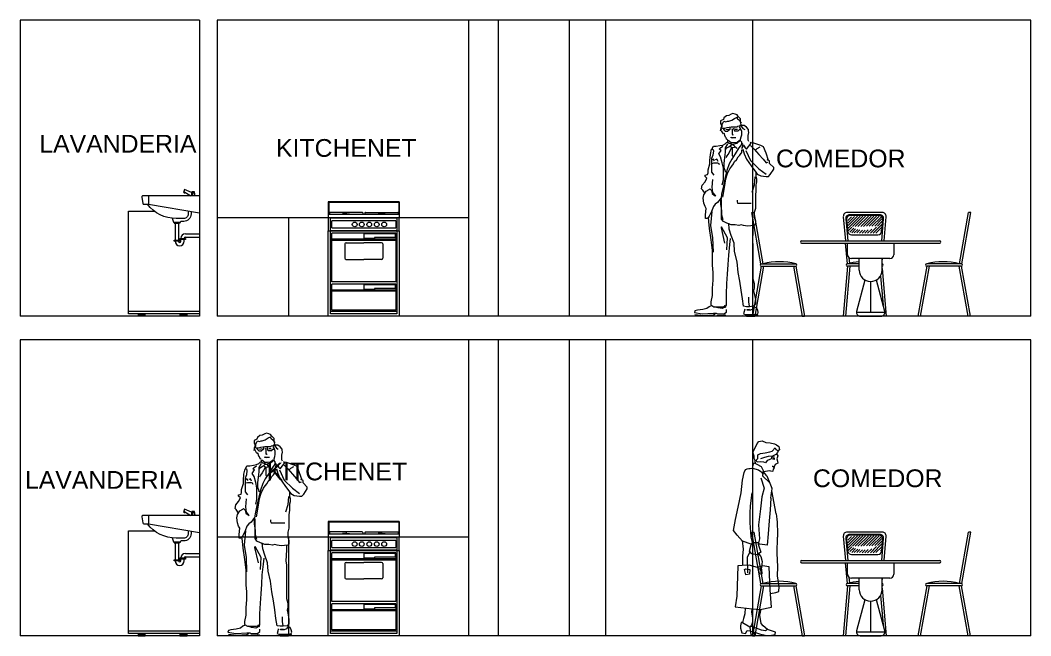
# Model space of a CAD drawing. Header units: metres. Extents: x -2 to 3328848, y -2 to 2725060.
# Drawn here: x 1663759 to 1663844.3, y 1363621.1 to 1363673.1 of the extents above; entities that cross this region are included whole.
import ezdxf

# ---------------------------------------------------------------- set-up
doc = ezdxf.new("R2010")
doc.units = ezdxf.units.M
doc.linetypes.add('0', pattern=[0])
doc.layers.get('0').update_dxf_attribs({"color": 253, "lineweight": 0})
for name, color, linetype, lineweight in [('CORTE123', 253, 'Continuous', 0), ('EFEC', 253, 'Continuous', 0), ('muebles', 253, 'Continuous', 0), ('NOITHAT', 253, 'Continuous', 0)]:
    doc.layers.add(name, color=color, linetype=linetype, lineweight=lineweight)
doc.styles.get("Standard").update_dxf_attribs({"font": 'arial.ttf'})

# ---------------------------------------------------------------- blocks, each defined once
blk = doc.blocks.new('LAVABO1S')
at = {"layer": 'muebles', "linetype": 'Continuous'}
for p, q in [((-0.613, 8.355), (-0.642, 8.007)), ((-0.513, 8.355), (-0.484, 8.01)), ((-4.5, 8.003), (-4.5, 7.253)), ((-2.15, 5.676), (-2.15, 4.003)), ((-1.85, 5.676), (-1.85, 4.003)), ((-1.25, 4.653), (0, 4.653)), ((-1.65, 4.003), (-1.65, 4.253)), ((-1.35, 4.003), (-1.35, 4.253)), ((-1.25, 4.353), (0, 4.353))]:
    blk.add_line(p, q, dxfattribs=at)
for points in [[(-0.711, 8.299), (-1.34, 8.551), (-1.398, 8.391), (-0.755, 8.001)], [(-0.381, 8.012), (-0.438, 8.355), (-0.688, 8.355), (-0.746, 8.005)], [(-2.423, 6.027), (-2.304, 5.676), (-1.679, 5.676), (-1.66, 5.759)], [(-2.234, 5.675), (-2.234, 5.586), (-1.888, 5.586)], [(-1.753, 5.675), (-1.753, 5.586), (-2.099, 5.586)]]:
    blk.add_lwpolyline(points, dxfattribs=at)
for points in [[(0, 8.003), (-4.986, 8.003, 0.453592), (-5.085, 7.889), (-5.012, 7.339, 0.375902), (-4.912, 7.253), (-4.5, 7.253), (0, 6.503)], [(-1, 6.669), (-1, 6.403, -0.414214), (-1.4, 6.003), (-2.052, 6.003, -0.231669), (-4.6, 7.253, 1.552799)], [(-0.75, 6.628), (-0.75, 6.403, -0.414214), (-1.4, 5.753), (-1.661, 5.753, -0.02028)]]:
    blk.add_lwpolyline(points, format="xyb", dxfattribs=at)
for points in [[(-2.25, 4.003), (-2.25, 4.099), (-1.756, 4.099), (-1.756, 4.003)], [(-1.745, 4.158), (-1.745, 4.254), (-1.252, 4.254), (-1.252, 4.158)]]:
    blk.add_lwpolyline(points, close=True, dxfattribs=at)
for centre, radius, start, end in [((-1.305, 8.35), 0.101, 156.51961, 319.26806), ((-1.25, 4.253), 0.4, 90, 180), ((-1.75, 4.003), 0.4, 180, 0), ((-1.75, 4.003), 0.1, 180, 0), ((-1.25, 4.253), 0.1, 90, 180)]:
    blk.add_arc(centre, radius, start, end, dxfattribs=at)
blk = doc.blocks.new('fwerfw')
at = {"linetype": 'ByBlock'}
for p, q in [((346.5807, 374.4739), (345.9807, 374.4739)), ((345.9807, 374.4739), (345.9807, 374.3669)), ((346.5757, 374.4689), (345.9857, 374.4689)), ((345.9857, 374.4689), (345.9857, 374.3669)), ((346.5757, 374.4689), (346.5757, 374.3669)), ((346.5807, 374.4739), (346.5807, 374.3669)), ((345.9807, 374.3669), (345.9807, 374.3399)), ((346.5807, 374.3669), (345.9807, 374.3669)), ((345.9807, 374.3399), (345.9807, 374.2279)), ((346.5807, 374.3399), (345.9807, 374.3399)), ((345.9897, 374.3799), (345.9897, 374.3669)), ((346.2667, 374.3849), (345.9947, 374.3849)), ((346.0007, 373.5279), (346.0007, 374.3399)), ((346.5607, 374.3349), (346.0007, 374.3349)), ((346.0107, 374.2549), (346.0107, 374.3129)), ((346.5507, 374.3129), (346.0107, 374.3129)), ((346.1007, 374.3719), (346.1007, 374.3669)), ((346.1307, 374.3719), (346.1007, 374.3719)), ((346.1307, 374.3849), (346.1307, 374.3669)), ((346.1307, 374.3719), (346.1607, 374.3719)), ((346.1607, 374.3719), (346.1607, 374.3669)), ((346.2717, 374.3799), (346.2717, 374.3669)), ((346.2897, 374.3799), (346.2897, 374.3669)), ((346.2947, 374.3849), (346.5667, 374.3849)), ((346.4307, 374.3719), (346.4007, 374.3719)), ((346.4007, 374.3719), (346.4007, 374.3669)), ((346.4307, 374.3849), (346.4307, 374.3669)), ((346.4307, 374.3719), (346.4607, 374.3719)), ((346.4607, 374.3719), (346.4607, 374.3669)), ((346.5507, 374.3129), (346.5507, 374.2549)), ((346.5607, 374.3399), (346.5607, 373.5279)), ((346.5717, 374.3799), (346.5717, 374.3669)), ((346.5807, 374.3669), (346.5807, 374.3399)), ((346.5807, 374.2279), (346.5807, 374.3399)), ((345.9807, 374.2279), (346.5807, 374.2279)), ((345.9807, 373.5079), (345.9807, 374.2279)), ((346.0007, 374.2329), (346.5607, 374.2329)), ((346.0107, 374.2549), (346.5507, 374.2549)), ((346.5807, 374.2279), (346.5807, 373.5079)), ((346.5507, 374.2079), (346.0107, 374.2079)), ((346.0107, 373.7979), (346.0107, 374.2079)), ((346.5507, 374.1579), (346.0107, 374.1579)), ((346.5507, 374.1479), (346.0107, 374.1479)), ((346.5457, 374.2029), (346.2807, 374.2029)), ((346.2807, 374.2029), (346.2807, 374.1629)), ((346.3707, 374.1629), (346.2807, 374.1629)), ((346.5457, 374.1729), (346.3707, 374.1729)), ((346.3707, 374.1729), (346.3707, 374.1629)), ((346.5457, 374.2029), (346.5457, 374.1729)), ((346.5507, 374.2079), (346.5507, 373.7979)), ((346.1207, 374.1179), (346.1207, 373.9979)), ((346.1307, 374.1279), (346.2807, 374.1279)), ((346.4307, 374.1279), (346.2807, 374.1279)), ((346.4407, 374.1179), (346.4407, 373.9979)), ((346.1307, 373.9879), (346.2807, 373.9879)), ((346.4307, 373.9879), (346.2807, 373.9879)), ((346.5507, 373.7979), (346.0107, 373.7979)), ((346.5507, 373.7779), (346.0107, 373.7779)), ((346.0107, 373.5579), (346.0107, 373.7779)), ((346.5507, 373.7279), (346.0107, 373.7279)), ((346.5507, 373.7179), (346.0107, 373.7179)), ((346.2807, 373.7729), (346.2807, 373.7329)), ((346.5457, 373.7729), (346.2807, 373.7729)), ((346.2807, 373.7729), (346.2807, 373.7329)), ((346.3707, 373.7329), (346.2807, 373.7329)), ((346.3707, 373.7429), (346.3707, 373.7329)), ((346.5457, 373.7429), (346.3707, 373.7429)), ((346.5457, 373.7729), (346.5457, 373.7429)), ((346.5507, 373.7779), (346.5507, 373.5579)), ((346.5607, 373.5479), (346.0007, 373.5479)), ((346.5507, 373.5579), (346.0107, 373.5579)), ((346.5807, 373.5079), (345.9807, 373.5079)), ((346.5607, 373.5279), (346.0007, 373.5279))]:
    blk.add_line(p, q, dxfattribs=at)
for centre in [(346.2037, 374.2829), (346.2637, 374.2829), (346.3267, 374.2829), (346.3897, 374.2829), (346.4527, 374.2829)]:
    blk.add_circle(centre, 0.02, dxfattribs=at)
for centre, radius, start, end in [((345.9947, 374.3799), 0.005, 90, 180), ((346.2667, 374.3799), 0.005, 0, 90), ((346.2947, 374.3799), 0.005, 90, 180), ((346.5667, 374.3799), 0.005, 0, 90), ((346.1307, 374.1179), 0.01, 90, 180), ((346.4307, 374.1179), 0.01, 0, 90), ((346.1307, 373.9979), 0.01, 180, 270), ((346.4307, 373.9979), 0.01, 270, 0)]:
    blk.add_arc(centre, radius, start, end, dxfattribs=at)
blk = doc.blocks.new('12')
at = {"color": 0}
for p, q in [((195.106, 174.494), (195.137, 174.494)), ((195.224, 173.823), (195.106, 174.494)), ((195.255, 173.824), (195.137, 174.494)), ((196.806, 174.494), (196.348, 174.494)), ((197.809, 173.824), (197.927, 174.494)), ((197.839, 173.823), (197.958, 174.494)), ((197.958, 174.494), (197.927, 174.494)), ((196.298, 174.439), (196.325, 174.124)), ((196.331, 174.409), (196.355, 174.124)), ((196.337, 174.339), (196.347, 174.339)), ((196.341, 174.399), (196.355, 174.249)), ((196.355, 174.389), (196.404, 174.438)), ((196.357, 174.356), (196.443, 174.441)), ((196.36, 174.323), (196.481, 174.444)), ((196.362, 174.29), (196.518, 174.445)), ((196.773, 174.464), (196.38, 174.464)), ((196.762, 174.454), (196.391, 174.454)), ((196.417, 174.309), (196.553, 174.445)), ((196.453, 174.31), (196.588, 174.445)), ((196.489, 174.311), (196.624, 174.445)), ((196.526, 174.312), (196.659, 174.445)), ((196.562, 174.313), (196.694, 174.445)), ((196.598, 174.314), (196.73, 174.445)), ((196.634, 174.315), (196.765, 174.445)), ((196.671, 174.316), (196.789, 174.433)), ((196.686, 174.225), (196.801, 174.339)), ((196.707, 174.317), (196.801, 174.411)), ((196.743, 174.317), (196.805, 174.379)), ((196.798, 174.124), (196.823, 174.409)), ((196.799, 174.249), (196.812, 174.399)), ((196.807, 174.339), (196.817, 174.339)), ((196.828, 174.124), (196.855, 174.439)), ((196.339, 174.309), (196.349, 174.309)), ((196.367, 174.259), (196.409, 174.301)), ((196.382, 174.239), (196.433, 174.29)), ((196.404, 174.204), (196.749, 174.204)), ((196.407, 174.228), (196.458, 174.28)), ((196.441, 174.227), (196.486, 174.272)), ((196.476, 174.227), (196.515, 174.266)), ((196.51, 174.226), (196.547, 174.262)), ((196.545, 174.225), (196.582, 174.262)), ((196.579, 174.224), (196.622, 174.266)), ((196.614, 174.224), (196.668, 174.277)), ((196.65, 174.224), (196.73, 174.304)), ((196.722, 174.226), (196.794, 174.297)), ((196.784, 174.252), (196.787, 174.255)), ((196.804, 174.309), (196.814, 174.309)), ((195.754, 174.124), (197.554, 174.124)), ((195.754, 174.094), (197.554, 174.094)), ((196.352, 173.824), (196.328, 174.094)), ((196.354, 173.944), (196.354, 174.094)), ((196.954, 174.094), (196.954, 173.944)), ((195.23, 173.824), (195.68, 173.824)), ((196.504, 173.824), (196.352, 173.824)), ((196.381, 173.831), (196.375, 173.903)), ((196.904, 173.894), (196.404, 173.894)), ((196.504, 173.744), (196.504, 173.894)), ((196.804, 173.853), (196.808, 173.894)), ((196.804, 173.744), (196.804, 173.894)), ((197.834, 173.824), (197.384, 173.824)), ((195.23, 173.794), (195.115, 173.144)), ((195.26, 173.794), (195.145, 173.144)), ((195.23, 173.794), (195.68, 173.794)), ((195.649, 173.794), (195.764, 173.144)), ((195.68, 173.794), (195.794, 173.144)), ((196.352, 173.794), (196.295, 173.144)), ((196.382, 173.794), (196.325, 173.144)), ((196.504, 173.794), (196.352, 173.794)), ((196.804, 173.764), (196.858, 173.144)), ((197.384, 173.794), (197.27, 173.144)), ((197.415, 173.794), (197.3, 173.144)), ((197.834, 173.794), (197.384, 173.794)), ((197.804, 173.794), (197.919, 173.144)), ((197.834, 173.794), (197.949, 173.144)), ((196.58, 173.613), (196.471, 173.206)), ((196.654, 173.594), (196.654, 173.194)), ((196.837, 173.206), (196.729, 173.613)), ((196.783, 173.666), (196.816, 173.288)), ((196.468, 173.194), (196.841, 173.194)), ((196.827, 173.161), (196.828, 173.144)), ((195.115, 173.144), (195.145, 173.144)), ((195.764, 173.144), (195.794, 173.144)), ((196.325, 173.144), (196.295, 173.144)), ((196.519, 173.144), (196.789, 173.144)), ((196.858, 173.144), (196.828, 173.144)), ((197.3, 173.144), (197.27, 173.144)), ((197.949, 173.144), (197.919, 173.144))]:
    blk.add_line(p, q, dxfattribs=at)
for centre, radius, start, end in [((196.348, 174.444), 0.05, 90, 185), ((196.806, 174.444), 0.05, 355, 90), ((196.38, 174.414), 0.05, 90, 185), ((196.391, 174.404), 0.05, 90, 185), ((196.762, 174.404), 0.05, 355, 90), ((196.773, 174.414), 0.05, 355, 90), ((196.404, 174.254), 0.05, 185, 270), ((196.749, 174.254), 0.05, 270, 355), ((195.754, 174.109), 0.015, 90, 270), ((197.554, 174.109), 0.015, 270, 90), ((196.404, 173.944), 0.05, 180, 270), ((196.904, 173.944), 0.05, 270, 0), ((195.23, 173.809), 0.015, 90, 270), ((195.467, 173.089), 0.764, 73.8673, 106.1327), ((195.68, 173.809), 0.015, 270, 90), ((196.352, 173.809), 0.015, 90, 270), ((196.577, 172.995), 0.859, 94.8363, 105.1893), ((196.802, 173.809), 0.015, 270, 90), ((197.384, 173.809), 0.015, 90, 270), ((197.597, 173.089), 0.764, 73.8673, 106.1327), ((197.834, 173.809), 0.015, 270, 90), ((196.654, 173.744), 0.15, 180, 0), ((196.519, 173.194), 0.05, 165.0686, 270), ((196.789, 173.194), 0.05, 270, 14.9314)]:
    blk.add_arc(centre, radius, start, end, dxfattribs=at)
blk = doc.blocks.new('PER1')
for p, q in [((0.0007, 1.5833), (0.021, 1.6238)), ((0.021, 1.6238), (0.035, 1.6418)), ((0.035, 1.6418), (0.062, 1.6456)), ((0.062, 1.6456), (0.0922, 1.6322)), ((0.0922, 1.6322), (0.1294, 1.629)), ((0.1294, 1.629), (0.1669, 1.6209)), ((-0.015, 1.5505), (0.0007, 1.5833)), ((-0.0059, 1.5163), (-0.015, 1.5505)), ((0.0256, 1.5277), (0.0472, 1.5411)), ((0.0472, 1.5411), (0.089, 1.5456)), ((0.089, 1.5456), (0.1281, 1.5549)), ((0.1281, 1.5549), (0.1475, 1.5607)), ((0.1475, 1.5607), (0.1709, 1.589)), ((0.1669, 1.6209), (0.1846, 1.6119)), ((0.1709, 1.589), (0.179, 1.5746)), ((0.1926, 1.5481), (0.1785, 1.5326)), ((0.179, 1.5746), (0.1942, 1.5654)), ((0.1832, 1.5377), (0.1939, 1.521)), ((0.1846, 1.6119), (0.2026, 1.598)), ((0.1968, 1.5631), (0.1926, 1.5481)), ((0.2088, 1.5711), (0.1968, 1.5631)), ((0.2026, 1.598), (0.2088, 1.5711)), ((-0.0185, 1.4169), (-0.0083, 1.4619)), ((-0.0083, 1.4619), (0.017, 1.4507)), ((-0.005, 1.4966), (-0.0059, 1.5163)), ((0.0032, 1.4797), (-0.005, 1.4966)), ((0.0072, 1.4551), (0.0032, 1.4797)), ((0.013, 1.4827), (0.027, 1.4982)), ((0.0212, 1.4658), (0.013, 1.4827)), ((0.0506, 1.4696), (0.0212, 1.4658)), ((0.027, 1.4982), (0.0256, 1.5277)), ((0.081, 1.5057), (0.047, 1.4942)), ((0.0755, 1.4659), (0.0506, 1.4696)), ((0.0905, 1.4617), (0.0755, 1.4659)), ((0.1127, 1.5146), (0.081, 1.5057)), ((0.1045, 1.4796), (0.0905, 1.4617)), ((0.1215, 1.4854), (0.1045, 1.4796)), ((0.1497, 1.5164), (0.1127, 1.5146)), ((0.1383, 1.4961), (0.1215, 1.4854)), ((0.1433, 1.5161), (0.1383, 1.4961)), ((0.1575, 1.5096), (0.1464, 1.5069)), ((0.1785, 1.5326), (0.1497, 1.5164)), ((0.1575, 1.4988), (0.1508, 1.4934)), ((0.1508, 1.4934), (0.1641, 1.4907)), ((0.1663, 1.5096), (0.1575, 1.5096)), ((0.1702, 1.4957), (0.1575, 1.4988)), ((0.1641, 1.4907), (0.1702, 1.4957)), ((0.1944, 1.4592), (0.1727, 1.4483)), ((0.1939, 1.521), (0.1852, 1.4958)), ((0.1852, 1.4958), (0.1912, 1.4739)), ((0.1912, 1.4739), (0.1944, 1.4592)), ((-0.1049, 1.314), (-0.0883, 1.379)), ((-0.0883, 1.379), (-0.0831, 1.3935)), ((-0.0831, 1.3935), (-0.0742, 1.4039)), ((-0.0742, 1.4039), (-0.0647, 1.4105)), ((-0.0647, 1.4105), (-0.0504, 1.4138)), ((-0.0504, 1.4138), (-0.0381, 1.4135)), ((-0.0381, 1.4135), (-0.0185, 1.4169)), ((-0.0185, 1.4169), (0.0309, 1.4012)), ((0.017, 1.4507), (0.055, 1.4303)), ((0.0309, 1.4012), (0.0422, 1.3941)), ((0.0422, 1.3941), (0.057, 1.3853)), ((0.055, 1.4303), (0.0714, 1.3965)), ((0.057, 1.3853), (0.067, 1.3633)), ((0.0714, 1.3965), (0.0653, 1.351)), ((0.1008, 1.351), (0.0703, 1.388)), ((0.1259, 1.3942), (0.0718, 1.3862)), ((0.1435, 1.3876), (0.1259, 1.3942)), ((0.1532, 1.3906), (0.1435, 1.3876)), ((0.1507, 1.4322), (0.1628, 1.4231)), ((0.1507, 1.4322), (0.1637, 1.4306)), ((0.1613, 1.428), (0.1507, 1.4322)), ((0.1549, 1.4079), (0.1532, 1.3906)), ((0.1642, 1.4183), (0.1549, 1.4079)), ((0.1707, 1.4383), (0.1613, 1.428)), ((0.1613, 1.428), (0.1642, 1.4183)), ((0.1727, 1.4483), (0.1707, 1.4383)), ((-0.1146, 1.2073), (-0.1049, 1.314)), ((0.0514, 1.3331), (0.0801, 1.248)), ((0.0653, 1.351), (0.1263, 1.2932)), ((0.1008, 1.351), (0.1285, 1.2881)), ((0.1285, 1.2881), (0.1428, 1.2468)), ((-0.141, 1.0875), (-0.1146, 1.2073)), ((-0.0361, 1.0967), (-0.0217, 1.2085)), ((0.0801, 1.248), (0.059, 1.1729)), ((0.137, 1.1625), (0.1419, 1.2067)), ((0.1419, 1.2067), (0.1442, 1.2256)), ((0.1464, 1.2419), (0.1428, 1.2468)), ((0.1803, 1.0312), (0.1441, 1.2249)), ((0.1442, 1.2256), (0.1464, 1.2419)), ((0.059, 1.1729), (0.0491, 1.0711)), ((0.137, 1.1625), (0.1294, 1.0634)), ((-0.1632, 0.9827), (-0.141, 1.0875)), ((-0.0391, 0.9533), (-0.0381, 1.0348)), ((-0.0381, 1.0348), (-0.0361, 1.0967)), ((0.0491, 1.0711), (0.0308, 0.9369)), ((0.1294, 1.0634), (0.1214, 0.9716)), ((0.1803, 1.0312), (0.1844, 1.0079)), ((-0.1785, 0.8906), (-0.1632, 0.9827)), ((-0.0292, 0.8355), (-0.0391, 0.9533)), ((0.1214, 0.9716), (0.1119, 0.86)), ((0.1844, 1.0079), (0.187, 0.9849)), ((0.187, 0.9849), (0.1897, 0.9585)), ((0.1897, 0.9585), (0.1897, 0.9289)), ((-0.1494, 0.85), (-0.1785, 0.8906)), ((0.0308, 0.9369), (0.0398, 0.8195)), ((0.1119, 0.86), (0.1041, 0.7658)), ((0.1897, 0.9289), (0.1924, 0.896)), ((0.1924, 0.8664), (0.1923, 0.8317)), ((0.1924, 0.896), (0.1924, 0.8664)), ((-0.105, 0.8002), (-0.1494, 0.85)), ((-0.1077, 0.805), (-0.0993, 0.7313)), ((-0.0297, 0.7742), (-0.105, 0.8002)), ((-0.0441, 0.7142), (-0.0294, 0.7692)), ((-0.0294, 0.7692), (-0.0179, 0.7871)), ((-0.0179, 0.7871), (-0.0292, 0.8355)), ((-0.0199, 0.7954), (-0.0045, 0.7874)), ((-0.0045, 0.7874), (0.009, 0.7874)), ((0.009, 0.7874), (0.0252, 0.7874)), ((0.0252, 0.7874), (0.0334, 0.7913)), ((0.0398, 0.8195), (0.0296, 0.7745)), ((0.0296, 0.7745), (0.0415, 0.7331)), ((0.042, 0.7727), (0.0297, 0.7751)), ((0.1041, 0.7658), (0.042, 0.7727)), ((0.1889, 0.6982), (0.1923, 0.8317)), ((-0.0993, 0.7313), (-0.1038, 0.6718)), ((-0.0414, 0.7094), (-0.0638, 0.6614)), ((-0.0258, 0.6929), (-0.0441, 0.7142)), ((0.0191, 0.6851), (-0.0258, 0.6929)), ((0.0501, 0.7064), (0.0191, 0.6851)), ((0.0337, 0.6883), (0.0519, 0.6694)), ((0.0415, 0.7331), (0.0501, 0.7064)), ((0.1944, 0.5824), (0.1889, 0.6982)), ((-0.1038, 0.6718), (-0.1027, 0.5951)), ((-0.0638, 0.6614), (-0.0625, 0.5305)), ((0.0613, 0.6279), (0.0508, 0.5384)), ((0.0519, 0.6694), (0.0613, 0.6279)), ((-0.1419, 0.591), (-0.1518, 0.3336)), ((-0.1075, 0.5951), (-0.1419, 0.591)), ((-0.0483, 0.5954), (-0.1075, 0.5951)), ((-0.0861, 0.5591), (-0.0744, 0.5644)), ((-0.0765, 0.515), (-0.0861, 0.5591)), ((-0.0447, 0.5215), (-0.0765, 0.515)), ((-0.0744, 0.5644), (-0.0416, 0.5587)), ((0.0218, 0.5766), (-0.0483, 0.5954)), ((-0.0416, 0.5587), (-0.0447, 0.5215)), ((0.0656, 0.591), (0.0218, 0.5766)), ((0.0591, 0.5635), (0.0299, 0.5621)), ((0.0299, 0.5621), (0.0366, 0.5254)), ((0.0366, 0.5254), (0.0638, 0.5242)), ((0.0638, 0.5242), (0.0591, 0.5635)), ((0.1228, 0.5814), (0.0656, 0.591)), ((0.1296, 0.3891), (0.1228, 0.5814)), ((0.1907, 0.5056), (0.1944, 0.5824)), ((0.2074, 0.415), (0.1907, 0.5056)), ((0.1416, 0.2414), (0.1296, 0.3891)), ((0.1323, 0.3559), (0.1776, 0.3667)), ((0.1776, 0.3667), (0.202, 0.3728)), ((0.202, 0.3728), (0.2074, 0.415)), ((-0.1518, 0.3336), (-0.1648, 0.244)), ((-0.1648, 0.244), (-0.0233, 0.2286)), ((-0.083, 0.1862), (-0.0959, 0.1461)), ((-0.0802, 0.2348), (-0.083, 0.1862)), ((-0.0253, 0.2288), (-0.0268, 0.1988)), ((-0.0268, 0.1988), (-0.0195, 0.1497)), ((-0.0233, 0.2286), (0.0462, 0.222)), ((0.0435, 0.175), (0.0532, 0.2235)), ((0.0543, 0.1039), (0.0435, 0.175)), ((0.0462, 0.222), (0.1416, 0.2414)), ((-0.1141, 0.1131), (-0.1201, 0.0832)), ((-0.1042, 0.1136), (-0.1141, 0.1131)), ((-0.0959, 0.1461), (-0.1042, 0.1136)), ((-0.1042, 0.1136), (-0.0404, 0.0753)), ((-0.029, 0.09), (-0.043, 0.072)), ((-0.0179, 0.1152), (-0.029, 0.09)), ((-0.0195, 0.1497), (-0.0179, 0.1152)), ((0.07, 0.0849), (0.0543, 0.1039)), ((-0.1201, 0.0832), (-0.1216, 0.0633)), ((-0.1216, 0.0633), (-0.1099, 0.0244)), ((-0.1099, 0.0244), (-0.0775, 0.0185)), ((-0.0775, 0.0185), (-0.0639, 0.0439)), ((-0.0639, 0.0439), (-0.0416, 0.0425)), ((-0.043, 0.072), (-0.0393, 0.0475)), ((-0.0416, 0.0425), (-0.0014, 0.0296)), ((-0.0393, 0.0475), (-0.0326, 0.0108)), ((0.057, 0.0472), (-0.0336, 0.0824)), ((-0.0326, 0.0108), (0, 0)), ((0, 0), (-0.0014, 0.0296)), ((-0.0014, 0.0296), (0.0387, 0.0167)), ((0.0387, 0.0167), (0.0887, 0.0042)), ((0.0894, 0.0413), (0.057, 0.0472)), ((0.1087, 0.0521), (0.07, 0.0849)), ((0.0887, 0.0042), (0.1283, 0.0037)), ((0.1087, 0.0521), (0.0894, 0.0413)), ((0.1413, 0.0413), (0.1087, 0.0521)), ((0.1283, 0.0037), (0.1724, 0.0107)), ((0.1739, 0.0306), (0.1413, 0.0413)), ((0.1724, 0.0107), (0.1739, 0.0306))]:
    blk.add_line(p, q)
blk = doc.blocks.new('A$C5B027DEA')
at = {"color": 0}
for p, q in [((0.3378, 1.7784, -2.7285), (0.3222, 1.7732, -2.7285)), ((0.3586, 1.7732, -2.7285), (0.3378, 1.7784, -2.7285)), ((0.2546, 1.7264, -2.7285), (0.2286, 1.716, -2.7285)), ((0.2286, 1.716, -2.7285), (0.2286, 1.6952, -2.7285)), ((0.2286, 1.6952, -2.7285), (0.239, 1.6744, -2.7285)), ((0.2442, 1.6848, -2.7285), (0.2494, 1.6952, -2.7285)), ((0.2494, 1.6952, -2.7285), (0.2598, 1.7108, -2.7285)), ((0.2598, 1.742, -2.7285), (0.2546, 1.7264, -2.7285)), ((0.2806, 1.7576, -2.7285), (0.2598, 1.742, -2.7285)), ((0.2598, 1.7108, -2.7285), (0.2754, 1.7056, -2.7285)), ((0.2754, 1.7056, -2.7285), (0.291, 1.7108, -2.7285)), ((0.3014, 1.7628, -2.7285), (0.2806, 1.7576, -2.7285)), ((0.291, 1.7108, -2.7285), (0.3014, 1.7108, -2.7285)), ((0.3222, 1.7732, -2.7285), (0.3014, 1.7628, -2.7285)), ((0.3014, 1.7108, -2.7285), (0.3274, 1.7212, -2.7285)), ((0.3274, 1.7212, -2.7285), (0.3534, 1.7368, -2.7285)), ((0.3534, 1.7368, -2.7285), (0.3741, 1.7472, -2.7285)), ((0.3741, 1.768, -2.7285), (0.3586, 1.7732, -2.7285)), ((0.3845, 1.7524, -2.7285), (0.3741, 1.768, -2.7285)), ((0.3741, 1.7472, -2.7285), (0.3741, 1.7368, -2.7285)), ((0.3741, 1.7368, -2.7285), (0.3793, 1.7316, -2.7285)), ((0.3793, 1.7316, -2.7285), (0.3949, 1.7212, -2.7285)), ((0.4053, 1.7316, -2.7285), (0.3845, 1.7524, -2.7285)), ((0.3949, 1.7212, -2.7285), (0.4001, 1.7108, -2.7285)), ((0.4001, 1.7108, -2.7285), (0.4105, 1.6952, -2.7285)), ((0.4053, 1.716, -2.7285), (0.4053, 1.7316, -2.7285)), ((0.4105, 1.6796, -2.7285), (0.4053, 1.716, -2.7285)), ((0.2338, 1.6536, -2.7285), (0.2286, 1.6432, -2.7285)), ((0.2286, 1.6276, -2.7285), (0.2338, 1.6432, -2.7285)), ((0.2286, 1.6432, -2.7285), (0.2286, 1.6276, -2.7285)), ((0.239, 1.6744, -2.7285), (0.2338, 1.6536, -2.7285)), ((0.2338, 1.6536, -2.7285), (0.2442, 1.664, -2.7285)), ((0.2338, 1.6536, -2.7285), (0.239, 1.6588, -2.7285)), ((0.2338, 1.6432, -2.7285), (0.2338, 1.6536, -2.7285)), ((0.2338, 1.6432, -2.7285), (0.2338, 1.6536, -2.7285)), ((0.239, 1.6328, -2.7285), (0.2338, 1.6432, -2.7285)), ((0.2546, 1.6016, -2.7285), (0.2382, 1.6286, -2.7285)), ((0.239, 1.6588, -2.7285), (0.2442, 1.664, -2.7285)), ((0.2494, 1.6484, -2.7285), (0.239, 1.6536, -2.7285)), ((0.2442, 1.664, -2.7285), (0.2442, 1.6848, -2.7285)), ((0.265, 1.6484, -2.7285), (0.2494, 1.6484, -2.7285)), ((0.265, 1.6328, -2.7285), (0.2546, 1.6484, -2.7285)), ((0.2598, 1.6068, -2.7285), (0.2546, 1.6016, -2.7285)), ((0.265, 1.6016, -2.7285), (0.2598, 1.6068, -2.7285)), ((0.2858, 1.6536, -2.7285), (0.265, 1.6484, -2.7285)), ((0.2702, 1.6224, -2.7285), (0.265, 1.6328, -2.7285)), ((0.2684, 1.5871, -2.7285), (0.265, 1.6016, -2.7285)), ((0.291, 1.6224, -2.7285), (0.2702, 1.6224, -2.7285)), ((0.2754, 1.638, -2.7285), (0.3014, 1.6432, -2.7285)), ((0.3222, 1.6588, -2.7285), (0.2858, 1.6536, -2.7285)), ((0.3118, 1.638, -2.7285), (0.291, 1.6224, -2.7285)), ((0.3118, 1.6588, -2.7285), (0.3118, 1.6484, -2.7285)), ((0.3118, 1.6484, -2.7285), (0.3118, 1.638, -2.7285)), ((0.3274, 1.6588, -2.7285), (0.3222, 1.6588, -2.7285)), ((0.3378, 1.6588, -2.7285), (0.3274, 1.6588, -2.7285)), ((0.3274, 1.6484, -2.7285), (0.3326, 1.638, -2.7285)), ((0.3326, 1.638, -2.7285), (0.3326, 1.6276, -2.7285)), ((0.3326, 1.6276, -2.7285), (0.3326, 1.6224, -2.7285)), ((0.3326, 1.6224, -2.7285), (0.3326, 1.5964, -2.7285)), ((0.343, 1.6588, -2.7285), (0.3378, 1.6588, -2.7285)), ((0.3741, 1.6588, -2.7285), (0.343, 1.6588, -2.7285)), ((0.343, 1.6536, -2.7285), (0.3482, 1.6328, -2.7285)), ((0.3482, 1.6328, -2.7285), (0.3534, 1.6276, -2.7285)), ((0.3534, 1.6276, -2.7285), (0.3689, 1.6276, -2.7285)), ((0.3586, 1.6432, -2.7285), (0.3793, 1.6432, -2.7285)), ((0.3689, 1.6276, -2.7285), (0.3845, 1.6276, -2.7285)), ((0.3793, 1.664, -2.7285), (0.3741, 1.6588, -2.7285)), ((0.3949, 1.6692, -2.7285), (0.3793, 1.664, -2.7285)), ((0.3845, 1.6276, -2.7285), (0.3949, 1.638, -2.7285)), ((0.4001, 1.6744, -2.7285), (0.3949, 1.6692, -2.7285)), ((0.3949, 1.638, -2.7285), (0.4053, 1.638, -2.7285)), ((0.404, 1.6484, -2.7285), (0.397, 1.6612, -2.7285)), ((0.4105, 1.6796, -2.7285), (0.4001, 1.6744, -2.7285)), ((0.4001, 1.6744, -2.7285), (0.4105, 1.6692, -2.7285)), ((0.4105, 1.6744, -2.7285), (0.4001, 1.6744, -2.7285)), ((0.4157, 1.6224, -2.7285), (0.404, 1.6484, -2.7285)), ((0.4365, 1.6744, -2.7285), (0.4105, 1.6744, -2.7285)), ((0.4105, 1.6692, -2.7285), (0.4261, 1.6484, -2.7285)), ((0.4157, 1.6172, -2.7285), (0.4157, 1.6224, -2.7285)), ((0.4157, 1.6016, -2.7285), (0.4157, 1.6172, -2.7285)), ((0.4157, 1.5912, -2.7285), (0.4157, 1.6016, -2.7285)), ((0.4261, 1.6484, -2.7285), (0.4417, 1.638, -2.7285)), ((0.4573, 1.6588, -2.7285), (0.4365, 1.6744, -2.7285)), ((0.4763, 1.6388, -2.7285), (0.4573, 1.6588, -2.7285)), ((0.4729, 1.586, -2.7285), (0.4781, 1.612, -2.7285)), ((0.4763, 1.6284, -2.7285), (0.4763, 1.6388, -2.7285)), ((0.4781, 1.612, -2.7285), (0.4763, 1.6284, -2.7285)), ((0.2494, 1.5028, -2.7285), (0.2702, 1.5132, -2.7285)), ((0.273, 1.5723, -2.7285), (0.2684, 1.5871, -2.7285)), ((0.2702, 1.5132, -2.7285), (0.2858, 1.5288, -2.7285)), ((0.291, 1.5132, -2.7285), (0.2702, 1.4768, -2.7285)), ((0.2782, 1.5671, -2.7285), (0.273, 1.5723, -2.7285)), ((0.2828, 1.5543, -2.7285), (0.2782, 1.5671, -2.7285)), ((0.291, 1.5496, -2.7285), (0.2828, 1.5543, -2.7285)), ((0.2962, 1.5444, -2.7285), (0.291, 1.5392, -2.7285)), ((0.291, 1.5392, -2.7285), (0.291, 1.5288, -2.7285)), ((0.291, 1.5288, -2.7285), (0.3066, 1.5184, -2.7285)), ((0.2962, 1.5444, -2.7285), (0.3222, 1.5236, -2.7285)), ((0.3066, 1.5184, -2.7285), (0.3222, 1.5132, -2.7285)), ((0.3222, 1.5704, -2.7285), (0.3378, 1.5652, -2.7285)), ((0.3222, 1.5652, -2.7285), (0.3222, 1.5704, -2.7285)), ((0.3274, 1.5652, -2.7285), (0.3222, 1.5652, -2.7285)), ((0.3222, 1.5236, -2.7285), (0.3482, 1.5236, -2.7285)), ((0.3222, 1.5132, -2.7285), (0.3378, 1.508, -2.7285)), ((0.343, 1.5652, -2.7285), (0.3274, 1.5652, -2.7285)), ((0.3326, 1.5964, -2.7285), (0.3378, 1.5912, -2.7285)), ((0.3378, 1.5912, -2.7285), (0.343, 1.5964, -2.7285)), ((0.3378, 1.508, -2.7285), (0.3534, 1.5132, -2.7285)), ((0.3534, 1.5652, -2.7285), (0.343, 1.5652, -2.7285)), ((0.3482, 1.5236, -2.7285), (0.3741, 1.5288, -2.7285)), ((0.3637, 1.5652, -2.7285), (0.3534, 1.5652, -2.7285)), ((0.3534, 1.5132, -2.7285), (0.3689, 1.5184, -2.7285)), ((0.3689, 1.5184, -2.7285), (0.3741, 1.5184, -2.7285)), ((0.3741, 1.5288, -2.7285), (0.3949, 1.5444, -2.7285)), ((0.3741, 1.5184, -2.7285), (0.3897, 1.534, -2.7285)), ((0.3897, 1.534, -2.7285), (0.4053, 1.5444, -2.7285)), ((0.4209, 1.5184, -2.7285), (0.3897, 1.4768, -2.7285)), ((0.4053, 1.5548, -2.7285), (0.4105, 1.5756, -2.7285)), ((0.4053, 1.5392, -2.7285), (0.4053, 1.5548, -2.7285)), ((0.4157, 1.5288, -2.7285), (0.4053, 1.5392, -2.7285)), ((0.4105, 1.5756, -2.7285), (0.4157, 1.5912, -2.7285)), ((0.4157, 1.508, -2.7285), (0.4157, 1.5288, -2.7285)), ((0.4729, 1.5652, -2.7285), (0.4729, 1.586, -2.7285)), ((0.4729, 1.5444, -2.7285), (0.4729, 1.5652, -2.7285)), ((0.4781, 1.534, -2.7285), (0.4729, 1.5444, -2.7285)), ((0.4781, 1.4924, -2.7285), (0.4989, 1.5184, -2.7285)), ((0.4989, 1.5184, -2.7285), (0.4885, 1.5288, -2.7285)), ((0.5404, 1.5132, -2.7285), (0.5041, 1.5236, -2.7285)), ((0.582, 1.4976, -2.7285), (0.5404, 1.5132, -2.7285)), ((0.1403, 1.4196, -2.7285), (0.1507, 1.4664, -2.7285)), ((0.1507, 1.4664, -2.7285), (0.1611, 1.4664, -2.7285)), ((0.1559, 1.4716, -2.7285), (0.1663, 1.4924, -2.7285)), ((0.1611, 1.4664, -2.7285), (0.1663, 1.4508, -2.7285)), ((0.1663, 1.4508, -2.7285), (0.1611, 1.4144, -2.7285)), ((0.1663, 1.4924, -2.7285), (0.1923, 1.4924, -2.7285)), ((0.1923, 1.4924, -2.7285), (0.2234, 1.4976, -2.7285)), ((0.2131, 1.4248, -2.7285), (0.2338, 1.456, -2.7285)), ((0.2286, 1.3988, -2.7285), (0.2131, 1.4248, -2.7285)), ((0.2182, 1.4664, -2.7285), (0.2286, 1.4768, -2.7285)), ((0.2338, 1.456, -2.7285), (0.2182, 1.4664, -2.7285)), ((0.2234, 1.4976, -2.7285), (0.2494, 1.5028, -2.7285)), ((0.2286, 1.4768, -2.7285), (0.2494, 1.4924, -2.7285)), ((0.2702, 1.4404, -2.7285), (0.265, 1.3936, -2.7285)), ((0.2702, 1.4768, -2.7285), (0.2702, 1.4404, -2.7285)), ((0.2754, 1.4664, -2.7285), (0.2858, 1.4768, -2.7285)), ((0.2858, 1.4768, -2.7285), (0.3014, 1.4872, -2.7285)), ((0.3014, 1.43, -2.7285), (0.2858, 1.4092, -2.7285)), ((0.3014, 1.4872, -2.7285), (0.317, 1.4976, -2.7285)), ((0.3118, 1.4508, -2.7285), (0.3014, 1.43, -2.7285)), ((0.3118, 1.4924, -2.7285), (0.3222, 1.4872, -2.7285)), ((0.3222, 1.4716, -2.7285), (0.3118, 1.4508, -2.7285)), ((0.317, 1.4976, -2.7285), (0.3274, 1.508, -2.7285)), ((0.3222, 1.4872, -2.7285), (0.3222, 1.4716, -2.7285)), ((0.3274, 1.508, -2.7285), (0.3378, 1.508, -2.7285)), ((0.3586, 1.4248, -2.7285), (0.3274, 1.378, -2.7285)), ((0.3326, 1.4768, -2.7285), (0.3326, 1.4664, -2.7285)), ((0.3378, 1.4768, -2.7285), (0.3326, 1.4768, -2.7285)), ((0.3326, 1.4664, -2.7285), (0.3326, 1.4352, -2.7285)), ((0.3326, 1.4352, -2.7285), (0.3326, 1.4092, -2.7285)), ((0.3378, 1.508, -2.7285), (0.343, 1.5028, -2.7285)), ((0.3534, 1.482, -2.7285), (0.3378, 1.4768, -2.7285)), ((0.343, 1.5028, -2.7285), (0.3534, 1.4924, -2.7285)), ((0.3482, 1.4976, -2.7285), (0.3534, 1.482, -2.7285)), ((0.3534, 1.4924, -2.7285), (0.3689, 1.4768, -2.7285)), ((0.3897, 1.4768, -2.7285), (0.3586, 1.4248, -2.7285)), ((0.3689, 1.4768, -2.7285), (0.3741, 1.4716, -2.7285)), ((0.4001, 1.4144, -2.7285), (0.4105, 1.43, -2.7285)), ((0.4105, 1.43, -2.7285), (0.4157, 1.4352, -2.7285)), ((0.4209, 1.4976, -2.7285), (0.4157, 1.4716, -2.7285)), ((0.4157, 1.4716, -2.7285), (0.4261, 1.4872, -2.7285)), ((0.4157, 1.4612, -2.7285), (0.4261, 1.4612, -2.7285)), ((0.4157, 1.4508, -2.7285), (0.4157, 1.4612, -2.7285)), ((0.4157, 1.4352, -2.7285), (0.4157, 1.4508, -2.7285)), ((0.4261, 1.508, -2.7285), (0.4209, 1.4976, -2.7285)), ((0.4261, 1.4872, -2.7285), (0.4313, 1.5028, -2.7285)), ((0.4261, 1.4664, -2.7285), (0.4365, 1.4248, -2.7285)), ((0.4313, 1.5028, -2.7285), (0.4365, 1.4924, -2.7285)), ((0.4365, 1.4924, -2.7285), (0.4469, 1.4768, -2.7285)), ((0.4365, 1.4248, -2.7285), (0.4573, 1.378, -2.7285)), ((0.4469, 1.4768, -2.7285), (0.4573, 1.4664, -2.7285)), ((0.4521, 1.456, -2.7285), (0.4937, 1.3676, -2.7285)), ((0.4573, 1.4664, -2.7285), (0.4781, 1.4924, -2.7285)), ((0.4937, 1.4976, -2.7285), (0.5248, 1.4664, -2.7285)), ((0.5248, 1.4664, -2.7285), (0.5664, 1.4196, -2.7285)), ((0.5404, 1.4612, -2.7285), (0.5508, 1.4716, -2.7285)), ((0.5508, 1.4716, -2.7285), (0.5768, 1.4872, -2.7285)), ((0.608, 1.4872, -2.7285), (0.582, 1.4976, -2.7285)), ((0.6288, 1.43, -2.7285), (0.608, 1.4872, -2.7285)), ((0.6519, 1.3664, -2.7285), (0.6288, 1.43, -2.7285)), ((0.1195, 1.2844, -2.7285), (0.1351, 1.3364, -2.7285)), ((0.1351, 1.3676, -2.7285), (0.1403, 1.4196, -2.7285)), ((0.1351, 1.3364, -2.7285), (0.1351, 1.3676, -2.7285)), ((0.1611, 1.4144, -2.7285), (0.1507, 1.3832, -2.7285)), ((0.1507, 1.3832, -2.7285), (0.1507, 1.2636, -2.7285)), ((0.1507, 1.3312, -2.7285), (0.1559, 1.3416, -2.7285)), ((0.1663, 1.378, -2.7285), (0.1559, 1.3728, -2.7285)), ((0.1559, 1.3416, -2.7285), (0.1715, 1.3468, -2.7285)), ((0.1767, 1.3624, -2.7285), (0.1663, 1.378, -2.7285)), ((0.1715, 1.3468, -2.7285), (0.1871, 1.3468, -2.7285)), ((0.1975, 1.378, -2.7285), (0.1819, 1.3728, -2.7285)), ((0.1871, 1.3468, -2.7285), (0.2027, 1.3468, -2.7285)), ((0.2079, 1.3572, -2.7285), (0.1975, 1.378, -2.7285)), ((0.2027, 1.3468, -2.7285), (0.2131, 1.3416, -2.7285)), ((0.2131, 1.3416, -2.7285), (0.2182, 1.3312, -2.7285)), ((0.2442, 1.3468, -2.7285), (0.2286, 1.3988, -2.7285)), ((0.2546, 1.3, -2.7285), (0.2442, 1.3468, -2.7285)), ((0.265, 1.3936, -2.7285), (0.2598, 1.3416, -2.7285)), ((0.2598, 1.3416, -2.7285), (0.2598, 1.3052, -2.7285)), ((0.2858, 1.4092, -2.7285), (0.2754, 1.3936, -2.7285)), ((0.3066, 1.3364, -2.7285), (0.2858, 1.2792, -2.7285)), ((0.3274, 1.378, -2.7285), (0.3066, 1.3364, -2.7285)), ((0.3274, 1.3156, -2.7285), (0.343, 1.3364, -2.7285)), ((0.3326, 1.4092, -2.7285), (0.3378, 1.404, -2.7285)), ((0.343, 1.3364, -2.7285), (0.3534, 1.3572, -2.7285)), ((0.3534, 1.3572, -2.7285), (0.3689, 1.3728, -2.7285)), ((0.3689, 1.3728, -2.7285), (0.3845, 1.3988, -2.7285)), ((0.3845, 1.3988, -2.7285), (0.4001, 1.4144, -2.7285)), ((0.4573, 1.378, -2.7285), (0.4989, 1.3208, -2.7285)), ((0.4937, 1.3676, -2.7285), (0.5664, 1.2948, -2.7285)), ((0.5664, 1.4196, -2.7285), (0.6028, 1.378, -2.7285)), ((0.6028, 1.378, -2.7285), (0.6288, 1.3468, -2.7285)), ((0.6288, 1.3468, -2.7285), (0.6444, 1.352, -2.7285)), ((0.6599, 1.3624, -2.7285), (0.6392, 1.3728, -2.7285)), ((0.6599, 1.3416, -2.7285), (0.6599, 1.3624, -2.7285)), ((0.6963, 1.3052, -2.7285), (0.6599, 1.3416, -2.7285)), ((0.0935, 1.2376, -2.7285), (0.1143, 1.2428, -2.7285)), ((0.1143, 1.2428, -2.7285), (0.1195, 1.2584, -2.7285)), ((0.1195, 1.2584, -2.7285), (0.1195, 1.2844, -2.7285)), ((0.1507, 1.2636, -2.7285), (0.1715, 1.2376, -2.7285)), ((0.2546, 1.2428, -2.7285), (0.2546, 1.3, -2.7285)), ((0.2546, 1.196, -2.7285), (0.2546, 1.2428, -2.7285)), ((0.2598, 1.3052, -2.7285), (0.2702, 1.274, -2.7285)), ((0.2858, 1.2792, -2.7285), (0.2702, 1.2168, -2.7285)), ((0.2702, 1.274, -2.7285), (0.2702, 1.2636, -2.7285)), ((0.2754, 1.2064, -2.7285), (0.291, 1.2532, -2.7285)), ((0.291, 1.2532, -2.7285), (0.3118, 1.2948, -2.7285)), ((0.3118, 1.2948, -2.7285), (0.3274, 1.3156, -2.7285)), ((0.4989, 1.3208, -2.7285), (0.5404, 1.2636, -2.7285)), ((0.5404, 1.2636, -2.7285), (0.5404, 1.2272, -2.7285)), ((0.5404, 1.2636, -2.7285), (0.5508, 1.248, -2.7285)), ((0.5508, 1.248, -2.7285), (0.582, 1.2324, -2.7285)), ((0.5664, 1.2948, -2.7285), (0.6288, 1.248, -2.7285)), ((0.6496, 1.2272, -2.7285), (0.6651, 1.2428, -2.7285)), ((0.6651, 1.2428, -2.7285), (0.6963, 1.2896, -2.7285)), ((0.6963, 1.2896, -2.7285), (0.6963, 1.3052, -2.7285)), ((0.0676, 1.1492, -2.7285), (0.0935, 1.1804, -2.7285)), ((0.0935, 1.2272, -2.7285), (0.0935, 1.2376, -2.7285)), ((0.1091, 1.2116, -2.7285), (0.0935, 1.2272, -2.7285)), ((0.0935, 1.1804, -2.7285), (0.1091, 1.2116, -2.7285)), ((0.1559, 1.1336, -2.7285), (0.1611, 1.2012, -2.7285)), ((0.2442, 1.1544, -2.7285), (0.2546, 1.196, -2.7285)), ((0.2702, 1.2168, -2.7285), (0.2546, 1.144, -2.7285)), ((0.265, 1.1284, -2.7285), (0.2754, 1.2064, -2.7285)), ((0.53, 1.222, -2.7285), (0.5248, 1.1492, -2.7285)), ((0.5404, 1.2272, -2.7285), (0.5456, 1.2064, -2.7285)), ((0.5456, 1.1752, -2.7285), (0.5404, 1.1544, -2.7285)), ((0.5404, 1.1544, -2.7285), (0.5404, 1.1336, -2.7285)), ((0.5456, 1.2064, -2.7285), (0.5456, 1.1752, -2.7285)), ((0.582, 1.2324, -2.7285), (0.6288, 1.2272, -2.7285)), ((0.6288, 1.2272, -2.7285), (0.6496, 1.2272, -2.7285)), ((0.0624, 1.118, -2.7285), (0.0676, 1.1492, -2.7285)), ((0.0727, 1.1076, -2.7285), (0.0624, 1.118, -2.7285)), ((0.0935, 1.0764, -2.7285), (0.0727, 1.1076, -2.7285)), ((0.0779, 1.0348, -2.7285), (0.0831, 1.066, -2.7285)), ((0.0831, 1.066, -2.7285), (0.1039, 1.0972, -2.7285)), ((0.1039, 1.0972, -2.7285), (0.1299, 1.1128, -2.7285)), ((0.1299, 1.1128, -2.7285), (0.1351, 1.118, -2.7285)), ((0.1351, 1.118, -2.7285), (0.1507, 1.1024, -2.7285)), ((0.1507, 1.1024, -2.7285), (0.1559, 1.0764, -2.7285)), ((0.1611, 1.0868, -2.7285), (0.1559, 1.1336, -2.7285)), ((0.1559, 1.0764, -2.7285), (0.1767, 1.0608, -2.7285)), ((0.1871, 1.0556, -2.7285), (0.1611, 1.0868, -2.7285)), ((0.239, 1.0712, -2.7285), (0.2338, 1.0348, -2.7285)), ((0.2546, 1.144, -2.7285), (0.239, 1.0712, -2.7285)), ((0.2494, 1.0452, -2.7285), (0.265, 1.1284, -2.7285)), ((0.5248, 1.1492, -2.7285), (0.5041, 1.0868, -2.7285)), ((0.5404, 1.1024, -2.7285), (0.5352, 1.0608, -2.7285)), ((0.5404, 1.1336, -2.7285), (0.5404, 1.1024, -2.7285)), ((0.0831, 0.9932, -2.7285), (0.0779, 1.0348, -2.7285)), ((0.0935, 0.962, -2.7285), (0.0831, 0.9932, -2.7285)), ((0.1819, 0.9828, -2.7285), (0.1663, 0.962, -2.7285)), ((0.1767, 1.0608, -2.7285), (0.1871, 1.0556, -2.7285)), ((0.2027, 0.9984, -2.7285), (0.1819, 0.9828, -2.7285)), ((0.2338, 1.04, -2.7285), (0.2027, 0.9984, -2.7285)), ((0.2338, 1.0348, -2.7285), (0.2286, 1.0088, -2.7285)), ((0.2286, 1.0088, -2.7285), (0.2286, 0.9828, -2.7285)), ((0.2286, 0.9828, -2.7285), (0.239, 0.9256, -2.7285)), ((0.239, 1.0036, -2.7285), (0.239, 1.0244, -2.7285)), ((0.239, 0.9672, -2.7285), (0.239, 1.0036, -2.7285)), ((0.3741, 1.0192, -2.7285), (0.3741, 1.0036, -2.7285)), ((0.3741, 1.0036, -2.7285), (0.3793, 0.9932, -2.7285)), ((0.3793, 0.9932, -2.7285), (0.3949, 0.9932, -2.7285)), ((0.3949, 0.9932, -2.7285), (0.4365, 0.9932, -2.7285)), ((0.4365, 0.9932, -2.7285), (0.4781, 0.9932, -2.7285)), ((0.4781, 0.9932, -2.7285), (0.4989, 0.9932, -2.7285)), ((0.5352, 1.0608, -2.7285), (0.5352, 1.0244, -2.7285)), ((0.5352, 1.0244, -2.7285), (0.5352, 0.988, -2.7285)), ((0.5352, 0.988, -2.7285), (0.5352, 0.9464, -2.7285)), ((0.1039, 0.9464, -2.7285), (0.0935, 0.962, -2.7285)), ((0.0987, 0.8892, -2.7285), (0.1039, 0.9464, -2.7285)), ((0.0987, 0.858, -2.7285), (0.0987, 0.8892, -2.7285)), ((0.1507, 0.9204, -2.7285), (0.1299, 0.8788, -2.7285)), ((0.1455, 0.7956, -2.7285), (0.1559, 0.9204, -2.7285)), ((0.1663, 0.962, -2.7285), (0.1507, 0.9204, -2.7285)), ((0.239, 0.9308, -2.7285), (0.239, 0.9672, -2.7285)), ((0.239, 0.8996, -2.7285), (0.239, 0.9308, -2.7285)), ((0.239, 0.9256, -2.7285), (0.239, 0.8892, -2.7285)), ((0.239, 0.8528, -2.7285), (0.239, 0.8996, -2.7285)), ((0.239, 0.8892, -2.7285), (0.2494, 0.8476, -2.7285)), ((0.5352, 0.9464, -2.7285), (0.5248, 0.91, -2.7285)), ((0.5248, 0.91, -2.7285), (0.5248, 0.8684, -2.7285)), ((0.1091, 0.858, -2.7285), (0.0987, 0.858, -2.7285)), ((0.1195, 0.8632, -2.7285), (0.1091, 0.858, -2.7285)), ((0.1299, 0.8788, -2.7285), (0.1195, 0.8632, -2.7285)), ((0.1195, 0.8684, -2.7285), (0.1247, 0.832, -2.7285)), ((0.1247, 0.832, -2.7285), (0.1299, 0.7696, -2.7285)), ((0.2546, 0.832, -2.7285), (0.239, 0.8528, -2.7285)), ((0.2858, 0.8164, -2.7285), (0.2546, 0.832, -2.7285)), ((0.3222, 0.8008, -2.7285), (0.2858, 0.8164, -2.7285)), ((0.3066, 0.7644, -2.7285), (0.3014, 0.8164, -2.7285)), ((0.3586, 0.8008, -2.7285), (0.3222, 0.8008, -2.7285)), ((0.3897, 0.7956, -2.7285), (0.3586, 0.8008, -2.7285)), ((0.4105, 0.8008, -2.7285), (0.3897, 0.7956, -2.7285)), ((0.4313, 0.7956, -2.7285), (0.4105, 0.8008, -2.7285)), ((0.5248, 0.8684, -2.7285), (0.5352, 0.8372, -2.7285)), ((0.5352, 0.806, -2.7285), (0.5248, 0.7956, -2.7285)), ((0.5352, 0.8372, -2.7285), (0.5352, 0.806, -2.7285)), ((0.1299, 0.7696, -2.7285), (0.1455, 0.6708, -2.7285)), ((0.1611, 0.6864, -2.7285), (0.1455, 0.7956, -2.7285)), ((0.239, 0.7852, -2.7285), (0.2338, 0.7748, -2.7285)), ((0.2338, 0.7748, -2.7285), (0.265, 0.6396, -2.7285)), ((0.291, 0.6864, -2.7285), (0.239, 0.7852, -2.7285)), ((0.3222, 0.7072, -2.7285), (0.3066, 0.7644, -2.7285)), ((0.4677, 0.7904, -2.7285), (0.4313, 0.7956, -2.7285)), ((0.5248, 0.7956, -2.7285), (0.4677, 0.7904, -2.7285)), ((0.5144, 0.754, -2.7285), (0.5092, 0.6552, -2.7285)), ((0.5144, 0.7904, -2.7285), (0.5144, 0.754, -2.7285)), ((0.1455, 0.6708, -2.7285), (0.1559, 0.5772, -2.7285)), ((0.1663, 0.5616, -2.7285), (0.1611, 0.6864, -2.7285)), ((0.2858, 0.5824, -2.7285), (0.291, 0.6864, -2.7285)), ((0.3014, 0.5356, -2.7285), (0.3118, 0.6292, -2.7285)), ((0.3118, 0.6292, -2.7285), (0.317, 0.6812, -2.7285)), ((0.3482, 0.6396, -2.7285), (0.3222, 0.7072, -2.7285)), ((0.3534, 0.5668, -2.7285), (0.3482, 0.6396, -2.7285)), ((0.5092, 0.6552, -2.7285), (0.5144, 0.624, -2.7285)), ((0.5144, 0.624, -2.7285), (0.5144, 0.598, -2.7285)), ((0.1559, 0.5772, -2.7285), (0.1559, 0.4472, -2.7285)), ((0.2962, 0.4524, -2.7285), (0.3014, 0.5356, -2.7285)), ((0.3741, 0.4784, -2.7285), (0.3534, 0.5668, -2.7285)), ((0.5144, 0.598, -2.7285), (0.5144, 0.5564, -2.7285)), ((0.5144, 0.5564, -2.7285), (0.5144, 0.5148, -2.7285)), ((0.1559, 0.4472, -2.7285), (0.1611, 0.3848, -2.7285)), ((0.291, 0.3692, -2.7285), (0.2962, 0.4524, -2.7285)), ((0.3845, 0.3848, -2.7285), (0.3741, 0.4784, -2.7285)), ((0.5144, 0.5148, -2.7285), (0.5144, 0.468, -2.7285)), ((0.5144, 0.468, -2.7285), (0.5144, 0.4316, -2.7285)), ((0.1611, 0.3848, -2.7285), (0.1611, 0.3172, -2.7285)), ((0.2858, 0.286, -2.7285), (0.291, 0.3692, -2.7285)), ((0.4001, 0.3068, -2.7285), (0.3845, 0.3848, -2.7285)), ((0.5144, 0.4316, -2.7285), (0.5144, 0.364, -2.7285)), ((0.5144, 0.364, -2.7285), (0.5144, 0.3276, -2.7285)), ((0.1611, 0.3172, -2.7285), (0.1559, 0.2444, -2.7285)), ((0.2806, 0.1924, -2.7285), (0.2858, 0.286, -2.7285)), ((0.4105, 0.2288, -2.7285), (0.4001, 0.3068, -2.7285)), ((0.5144, 0.3276, -2.7285), (0.5248, 0.286, -2.7285)), ((0.5248, 0.286, -2.7285), (0.5248, 0.2444, -2.7285)), ((0.1559, 0.182, -2.7285), (0.1455, 0.1248, -2.7285)), ((0.1559, 0.2444, -2.7285), (0.1559, 0.182, -2.7285)), ((0.2806, 0.1248, -2.7285), (0.2806, 0.1924, -2.7285)), ((0.4209, 0.1508, -2.7285), (0.4105, 0.2288, -2.7285)), ((0.5248, 0.2444, -2.7285), (0.5196, 0.2236, -2.7285)), ((0.5196, 0.2236, -2.7285), (0.5248, 0.1976, -2.7285)), ((0.5248, 0.1976, -2.7285), (0.5352, 0.1456, -2.7285)), ((0.1507, 0.0936, -2.7285), (0.1299, 0.0832, -2.7285)), ((0.1455, 0.1248, -2.7285), (0.1455, 0.0988, -2.7285)), ((0.1455, 0.0988, -2.7285), (0.1715, 0.0832, -2.7285)), ((0.2494, 0.0832, -2.7285), (0.2806, 0.0936, -2.7285)), ((0.265, 0.0988, -2.7285), (0.2702, 0.078, -2.7285)), ((0.2806, 0.0936, -2.7285), (0.2806, 0.1248, -2.7285)), ((0.4313, 0.0884, -2.7285), (0.4209, 0.1508, -2.7285)), ((0.4781, 0.1248, -2.7285), (0.4781, 0.1664, -2.7285)), ((0.4833, 0.0884, -2.7285), (0.4781, 0.1248, -2.7285)), ((0.5352, 0.104, -2.7285), (0.5196, 0.0884, -2.7285)), ((0.5352, 0.1456, -2.7285), (0.5352, 0.104, -2.7285)), ((0.0052, 0.0468, -2.7285), (0, 0.0312, -2.7285)), ((0, 0.0312, -2.7285), (0.0676, 0.0208, -2.7285)), ((0.026, 0.052, -2.7285), (0.0052, 0.0468, -2.7285)), ((0.0052, 0.0156, -2.7285), (0.0779, 0.0052, -2.7285)), ((0.0727, 0.0572, -2.7285), (0.026, 0.052, -2.7285)), ((0.0676, 0.0208, -2.7285), (0.1663, 0.026, -2.7285)), ((0.1091, 0.0676, -2.7285), (0.0727, 0.0572, -2.7285)), ((0.0779, 0.0052, -2.7285), (0.1663, 0.0104, -2.7285)), ((0.1299, 0.0832, -2.7285), (0.1091, 0.0676, -2.7285)), ((0.1663, 0.026, -2.7285), (0.1923, 0.026, -2.7285)), ((0.1663, 0.0104, -2.7285), (0.1819, 0.0208, -2.7285)), ((0.1715, 0.0832, -2.7285), (0.1975, 0.0832, -2.7285)), ((0.2079, 0.0728, -2.7285), (0.1767, 0.0832, -2.7285)), ((0.1923, 0.026, -2.7285), (0.2027, 0.0208, -2.7285)), ((0.1975, 0.0832, -2.7285), (0.2494, 0.0832, -2.7285)), ((0.1975, 0.0052, -2.7285), (0.239, 0.0052, -2.7285)), ((0.2027, 0.0208, -2.7285), (0.2598, 0.0208, -2.7285)), ((0.2442, 0.0676, -2.7285), (0.2079, 0.0728, -2.7285)), ((0.239, 0.0052, -2.7285), (0.2754, 0.0104, -2.7285)), ((0.2754, 0.0832, -2.7285), (0.2442, 0.0676, -2.7285)), ((0.2598, 0.0208, -2.7285), (0.2806, 0.0364, -2.7285)), ((0.2702, 0.078, -2.7285), (0.2754, 0.0832, -2.7285)), ((0.2806, 0.0364, -2.7285), (0.2806, 0.0572, -2.7285)), ((0.4261, 0.0052, -2.7285), (0.4573, 0, -2.7285)), ((0.4573, 0.0832, -2.7285), (0.4313, 0.0884, -2.7285)), ((0.4365, 0.0416, -2.7285), (0.4313, 0.0208, -2.7285)), ((0.4313, 0.0208, -2.7285), (0.4469, 0.0156, -2.7285)), ((0.4417, 0.0624, -2.7285), (0.4365, 0.0416, -2.7285)), ((0.4469, 0.0156, -2.7285), (0.4729, 0.0156, -2.7285)), ((0.4833, 0.0832, -2.7285), (0.4573, 0.0832, -2.7285)), ((0.4625, 0.0572, -2.7285), (0.4833, 0.0624, -2.7285)), ((0.4625, 0.052, -2.7285), (0.4625, 0.0572, -2.7285)), ((0.4677, 0.052, -2.7285), (0.4625, 0.052, -2.7285)), ((0.4937, 0.052, -2.7285), (0.4677, 0.052, -2.7285)), ((0.4729, 0.0156, -2.7285), (0.5041, 0.0156, -2.7285)), ((0.5196, 0.0884, -2.7285), (0.4833, 0.0832, -2.7285)), ((0.5144, 0.0624, -2.7285), (0.4937, 0.052, -2.7285)), ((0.5041, 0.0156, -2.7285), (0.53, 0.0156, -2.7285)), ((0.5248, 0.078, -2.7285), (0.5144, 0.0624, -2.7285)), ((0.5456, 0.0728, -2.7285), (0.5248, 0.078, -2.7285)), ((0.53, 0.0156, -2.7285), (0.556, 0.0208, -2.7285)), ((0.53, 0, -2.7285), (0.5612, 0.0156, -2.7285)), ((0.556, 0.052, -2.7285), (0.5456, 0.0728, -2.7285)), ((0.5612, 0.0312, -2.7285), (0.556, 0.052, -2.7285)), ((0.556, 0.0208, -2.7285), (0.5612, 0.0312, -2.7285)), ((0.4573, 0, -2.7285), (0.53, 0, -2.7285))]:
    blk.add_line(p, q, dxfattribs=at)
blk = doc.blocks.new('PE-07')
blk.add_blockref('A$C5B027DEA', (-0.5041, -0.0156, 2.7285))

msp = doc.modelspace()

# ---------------------------------------------------------------- linework, layer by layer
for p, q in [((1663758.958, 1363673.098), (1663758.958, 1363648.098)), ((1663774.108, 1363673.098), (1663774.108, 1363648.098)), ((1663775.608, 1363673.098), (1663775.608, 1363648.098)), ((1663796.821, 1363673.098), (1663796.821, 1363648.098)), ((1663799.321, 1363673.098), (1663799.321, 1363648.098)), ((1663805.321, 1363673.098), (1663805.321, 1363648.098)), ((1663808.383, 1363673.098), (1663808.383, 1363648.098)), ((1663820.807, 1363673.098), (1663820.807, 1363648.098)), ((1663758.958, 1363646.098), (1663758.958, 1363621.098)), ((1663774.108, 1363646.098), (1663774.108, 1363621.098)), ((1663775.608, 1363646.098), (1663775.608, 1363621.098)), ((1663796.821, 1363646.098), (1663796.821, 1363621.098)), ((1663799.321, 1363646.098), (1663799.321, 1363621.098)), ((1663805.321, 1363646.098), (1663805.321, 1363621.098)), ((1663808.383, 1363646.098), (1663808.383, 1363621.098)), ((1663820.807, 1363646.098), (1663820.807, 1363621.098))]:
    msp.add_line(p, q)
at = {"layer": 'CORTE123', "linetype": '0', "ltscale": 0.004}
for p, q in [((1663774.108, 1363673.098), (1663758.958, 1363673.098)), ((1663844.318, 1363673.098), (1663775.608, 1363673.098)), ((1663844.318, 1363648.098), (1663844.318, 1363673.098)), ((1663774.108, 1363648.098), (1663758.958, 1363648.098)), ((1663844.318, 1363648.098), (1663775.608, 1363648.098)), ((1663774.108, 1363646.098), (1663758.958, 1363646.098)), ((1663844.318, 1363646.098), (1663775.608, 1363646.098)), ((1663844.318, 1363621.098), (1663844.318, 1363646.098)), ((1663844.318, 1363621.098), (1663844.318, 1363622.859)), ((1663774.108, 1363621.098), (1663758.958, 1363621.098)), ((1663774.108, 1363621.098), (1663758.958, 1363621.098)), ((1663844.318, 1363621.098), (1663775.608, 1363621.098)), ((1663844.318, 1363621.098), (1663775.608, 1363621.098))]:
    msp.add_line(p, q, dxfattribs=at)
at = {"layer": 'muebles'}
for p, q in [((1663768.108, 1363648.298), (1663768.108, 1363656.954)), ((1663768.108, 1363656.954), (1663770.303, 1363656.954)), ((1663796.821, 1363656.418), (1663775.608, 1363656.418)), ((1663781.608, 1363656.418), (1663781.608, 1363648.098)), ((1663774.108, 1363648.498), (1663768.108, 1363648.498)), ((1663774.108, 1363648.298), (1663768.108, 1363648.298)), ((1663768.908, 1363648.298), (1663768.908, 1363648.098)), ((1663768.908, 1363648.198), (1663769.508, 1363648.198)), ((1663769.508, 1363648.098), (1663769.508, 1363648.298)), ((1663772.448, 1363648.298), (1663772.448, 1363648.098)), ((1663773.048, 1363648.298), (1663772.448, 1363648.298)), ((1663772.448, 1363648.198), (1663773.048, 1363648.198)), ((1663773.048, 1363648.098), (1663773.048, 1363648.298)), ((1663768.108, 1363621.298), (1663768.108, 1363629.954)), ((1663768.108, 1363629.954), (1663770.303, 1363629.954)), ((1663796.821, 1363629.418), (1663775.608, 1363629.418)), ((1663781.608, 1363629.418), (1663781.608, 1363621.098)), ((1663774.108, 1363621.498), (1663768.108, 1363621.498)), ((1663774.108, 1363621.298), (1663768.108, 1363621.298)), ((1663768.908, 1363621.298), (1663768.908, 1363621.098)), ((1663769.508, 1363621.298), (1663768.908, 1363621.298)), ((1663769.508, 1363621.098), (1663769.508, 1363621.298)), ((1663772.448, 1363621.298), (1663772.448, 1363621.098)), ((1663773.048, 1363621.298), (1663772.448, 1363621.298)), ((1663773.048, 1363621.098), (1663773.048, 1363621.298)), ((1663768.908, 1363621.198), (1663769.508, 1363621.198)), ((1663768.908, 1363621.098), (1663769.508, 1363621.098)), ((1663772.448, 1363621.198), (1663773.048, 1363621.198)), ((1663772.448, 1363621.098), (1663773.048, 1363621.098))]:
    msp.add_line(p, q, dxfattribs=at)

# ---------------------------------------------------------------- block references
at = {"layer": 'EFEC'}
for name, p, xscale, yscale, zscale in [('PE-07', (1663820.754, 1363648.248), 9.620559221992266, 9.620559221992266, 9.620559221992266), ('PE-07', (1663781.358, 1363621.248), 9.620559221992266, 9.620559221992266, 9.620559221992266), ('PER1', (1663821.004, 1363621.098), 10, 10, 10)]:
    msp.add_blockref(name, p, dxfattribs=dict(at, xscale=xscale, yscale=yscale, zscale=zscale))
at = {"layer": 'muebles'}
for name, p, xscale, yscale, zscale in [('fwerfw', (1660325.174, 1359913.019), 10, 10, 10), ('12', (1662554.975, 1362524.808), 6.487622765644119, 6.487622765644119, 6.487622765644119), ('fwerfw', (1660325.174, 1359886.019), 10, 10, 10), ('12', (1662554.975, 1362497.808), 6.487622765644119, 6.487622765644119, 6.487622765644119)]:
    msp.add_blockref(name, p, dxfattribs=dict(at, xscale=xscale, yscale=yscale, zscale=zscale))
at = {"layer": 'NOITHAT', "xscale": 0.9588117708830396, "yscale": 0.9588117708830396, "zscale": 0.9588117708830396}
for p in [(1663774.108, 1363650.592), (1663774.108, 1363623.592)]:
    msp.add_blockref('LAVABO1S', p, dxfattribs=at)

# ---------------------------------------------------------------- texts
at = {"linetype": 'Continuous', "char_height": 1.5, "attachment_point": 1}
for s, insert in [('LAVANDERIA', (1663760.571, 1363663.415)), ('KITCHENET', (1663780.565, 1363663.057)), ('COMEDOR', (1663822.794, 1363662.171)), ('KITCHENET', (1663779.768, 1363635.731)), ('LAVANDERIA', (1663759.359, 1363635.016)), ('COMEDOR', (1663825.918, 1363635.154))]:
    msp.add_mtext_dynamic_manual_height_columns(s, width=45.32036, gutter_width=125, heights=[0], dxfattribs=dict(at, insert=insert))

doc.saveas('drawing.dxf')
